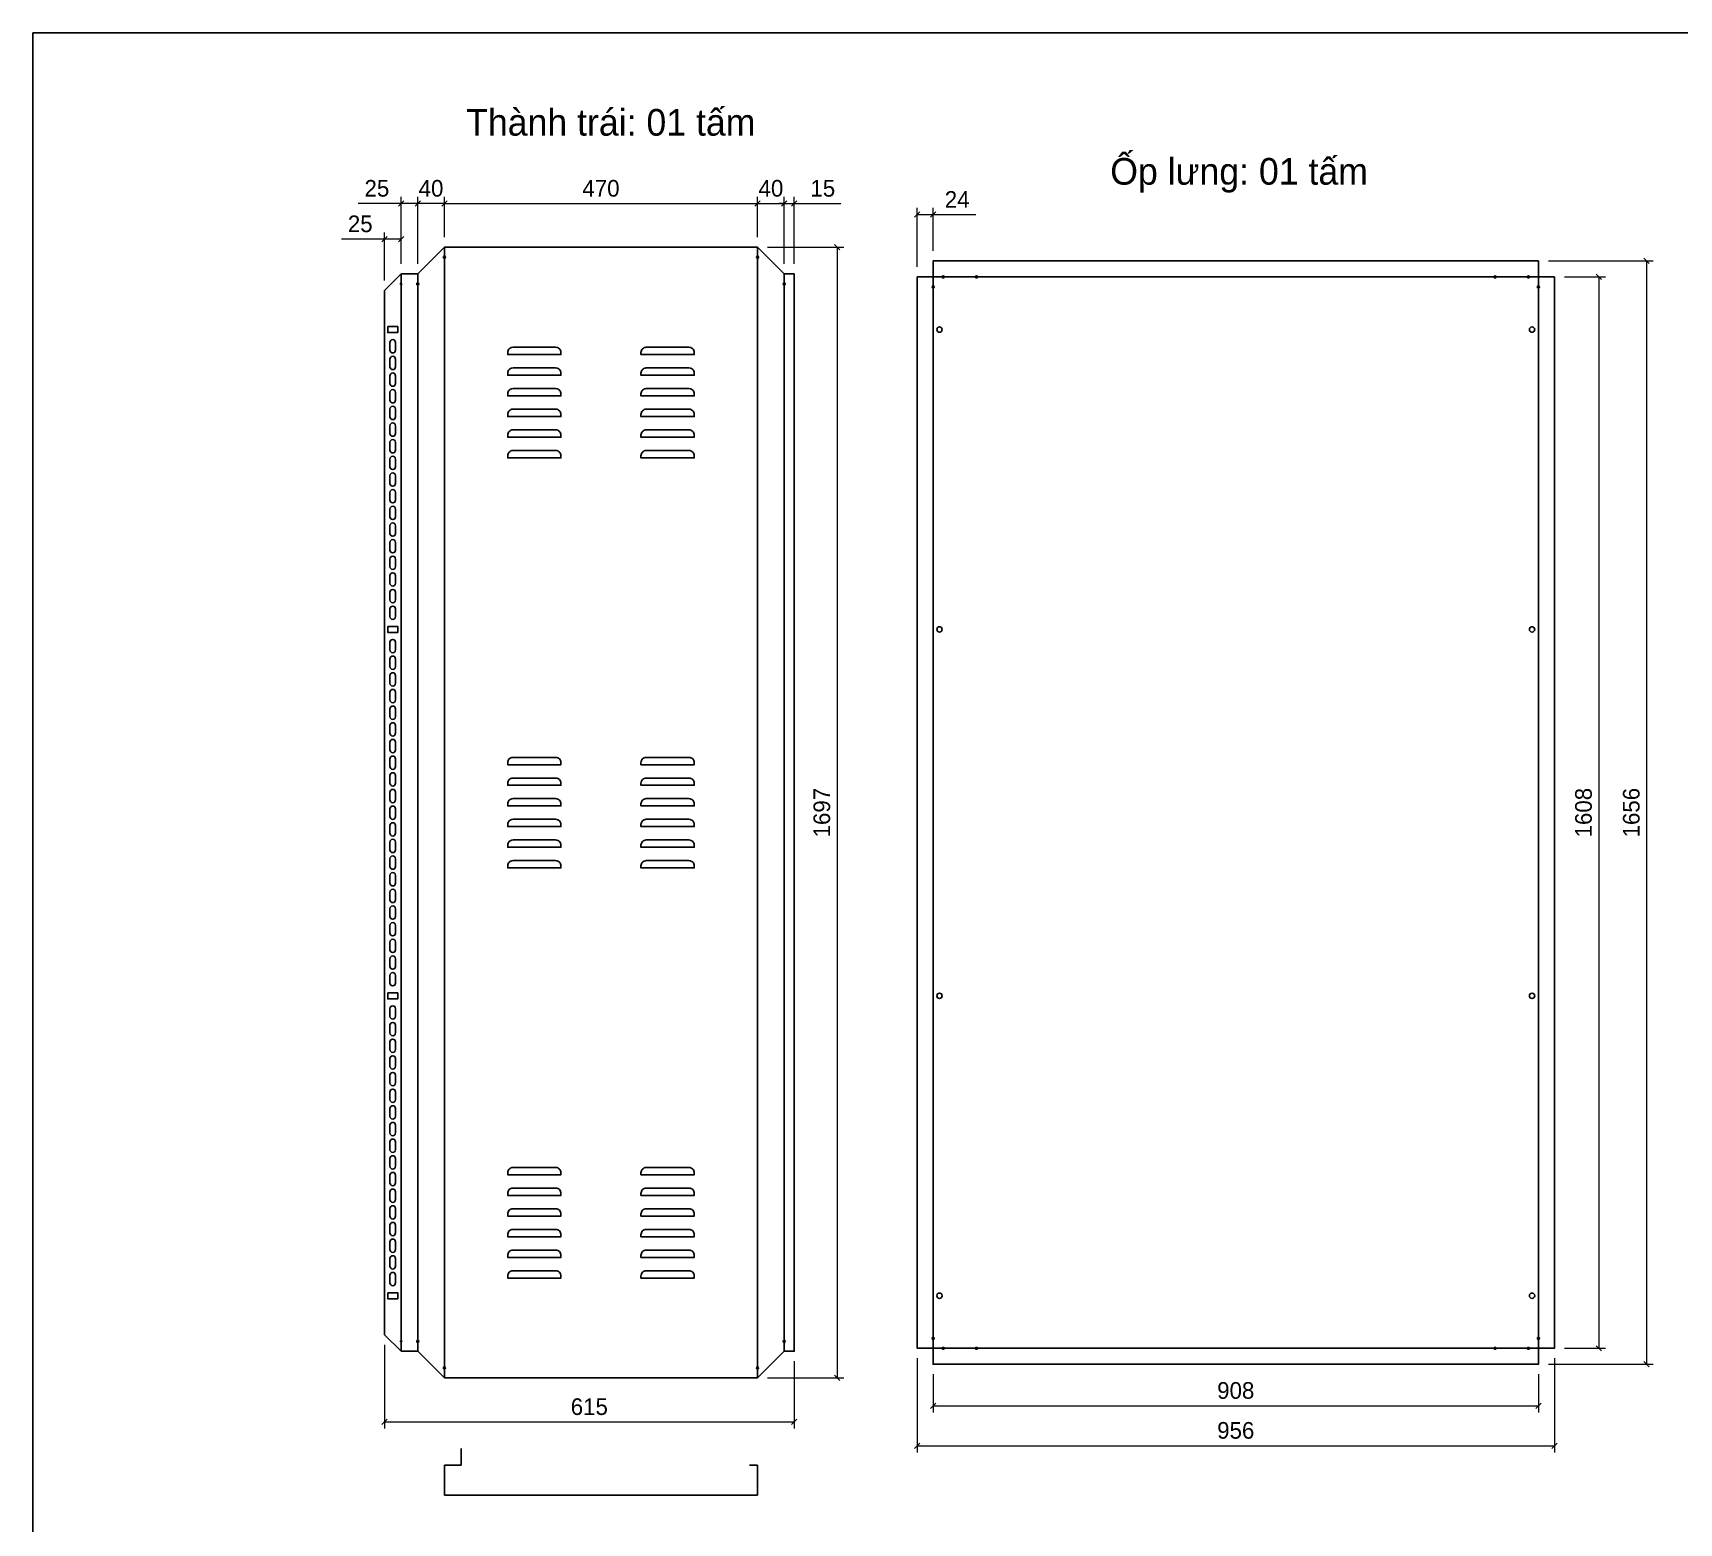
# Model space of a CAD drawing. Header units: millimetres. Extents: x 0 to 5940, y 0 to 4200.
# Drawn here: x 0 to 2470, y 1963 to 4200 of the extents above; entities that cross this region are included whole.
import ezdxf
from ezdxf.enums import TextEntityAlignment as Align

# ---------------------------------------------------------------- set-up
doc = ezdxf.new("R2010")
doc.units = ezdxf.units.MM
doc.layers.add('CNC', color=7, linetype='Continuous')
doc.layers.add('DIM', color=253, linetype='Continuous')
doc.styles.add('Tahoma (Input Text)', font='tahoma.ttf')
doc.dimstyles.new('Dim-25', dxfattribs={"dimtxt": 25, "dimasz": 8, "dimexe": 10, "dimexo": 15, "dimgap": 10, "dimtad": 1, "dimdec": 0, "dimtxsty": 'Standard', "dimblk": 'OBLIQUE', "dimcen": 10, "dimclrd": 5, "dimclre": 5, "dimclrt": 3, "dimazin": 3, "dimtfac": 1, "dimtdec": 0, "dimtmove": 0, "dimatfit": 3, "dimldrblk": 'OBLIQUE', "dimlwd": 9, "dimlwe": 9})

# ---------------------------------------------------------------- blocks, each defined once
blk = doc.blocks.new('khungtenAsean2')
at = {"color": 7}
blk.add_lwpolyline([(0, 0), (2970, 0), (2970, -2100), (0, -2100)], close=True, dxfattribs=at)
at = {"color": 1, "style": 'Tahoma (Input Text)', "flags": 8}
for tag, p in [('#01', (137.1, -2021.3)), ('#03', (506.6, -2019.3)), ('#05', (1106.6, -2021.3)), ('#07', (1834.7, -2021.3)), ('#09', (2146.7, -2021.3)), ('#02', (98.5, -2081.3)), ('#04', (486.1, -2081.3)), ('#06', (1065.3, -2081.3)), ('#08', (1817.4, -2081.3)), ('#10', (2146.7, -2081.3))]:
    blk.add_attdef(tag, p, '', height=25, dxfattribs=at)
blk.add_attdef('#11', text='', height=25, dxfattribs=at).set_placement((2915, -2067.3), align=Align.CENTER)
blk = doc.blocks.new('*D1')
at = {"color": 0, "linetype": 'ByBlock', "lineweight": -2}
for p, q in [((1210.6, 3874.2), (1202.6, 3882.2)), ((1202.6, 2185.2), (1210.6, 2177.2))]:
    blk.add_line(p, q, dxfattribs=at)
at = {"layer": 'Defpoints', "color": 0, "transparency": 16777216}
for p in [(1087.3, 3878.2), (1087.3, 2181.2), (1206.6, 2181.2)]:
    blk.add_point(p, dxfattribs=at)
at = {"layer": 'DIM', "color": 5, "lineweight": 9, "transparency": 16777216}
for p, q in [((1102.3, 3878.2), (1216.6, 3878.2)), ((1206.6, 3878.2), (1206.6, 2181.2)), ((1102.3, 2181.2), (1216.6, 2181.2))]:
    blk.add_line(p, q, dxfattribs=at)
at = {"layer": 'DIM', "color": 3, "transparency": 16777216, "insert": (1183.8, 3029.7), "char_height": 25, "attachment_point": 5, "rotation": 90}
blk.add_mtext('1697', dxfattribs=at)
blk = doc.blocks.new('_Oblique')
at = {"color": 0, "linetype": 'ByBlock', "lineweight": -2}
blk.add_line((-0.5, -0.5), (0.5, 0.5), dxfattribs=at)
blk = doc.blocks.new('*D2')
at = {"color": 0, "linetype": 'ByBlock', "lineweight": -2}
for p, q in [((621.3, 3947.9), (613.3, 3939.9)), ((1083.3, 3939.9), (1091.3, 3947.9))]:
    blk.add_line(p, q, dxfattribs=at)
at = {"layer": 'Defpoints', "color": 0, "transparency": 16777216}
for p in [(1087.3, 3943.9), (617.3, 3878.2), (1087.3, 3878.2)]:
    blk.add_point(p, dxfattribs=at)
at = {"layer": 'DIM', "color": 5, "lineweight": 9, "transparency": 16777216}
for p, q in [((617.3, 3893.2), (617.3, 3953.9)), ((1087.3, 3893.2), (1087.3, 3953.9)), ((617.3, 3943.9), (1087.3, 3943.9))]:
    blk.add_line(p, q, dxfattribs=at)
at = {"layer": 'DIM', "color": 3, "transparency": 16777216, "insert": (852.3, 3966.6), "char_height": 25, "attachment_point": 5}
blk.add_mtext('470', dxfattribs=at)
blk = doc.blocks.new('*D3')
at = {"color": 0, "linetype": 'ByBlock', "lineweight": -2}
for p, q in [((1091.3, 3947.9), (1083.3, 3939.9)), ((1123.3, 3939.9), (1131.3, 3947.9))]:
    blk.add_line(p, q, dxfattribs=at)
at = {"layer": 'Defpoints', "color": 0, "transparency": 16777216}
for p in [(1127.3, 3943.9), (1087.3, 3878.2), (1127.3, 3838.2)]:
    blk.add_point(p, dxfattribs=at)
at = {"layer": 'DIM', "color": 5, "lineweight": 9, "transparency": 16777216}
for p, q in [((1087.3, 3893.2), (1087.3, 3953.9)), ((1127.3, 3853.2), (1127.3, 3953.9)), ((1087.3, 3943.9), (1127.3, 3943.9))]:
    blk.add_line(p, q, dxfattribs=at)
at = {"layer": 'DIM', "color": 3, "transparency": 16777216, "insert": (1107.3, 3966.6), "char_height": 25, "attachment_point": 5}
blk.add_mtext('40', dxfattribs=at)
blk = doc.blocks.new('*D4')
at = {"color": 0, "linetype": 'ByBlock', "lineweight": -2}
for p, q in [((1123.3, 3939.9), (1131.3, 3947.9)), ((1146.3, 3947.9), (1138.3, 3939.9))]:
    blk.add_line(p, q, dxfattribs=at)
at = {"layer": 'Defpoints', "color": 0, "transparency": 16777216}
for p in [(1142.3, 3943.9), (1127.3, 3838.2), (1142.3, 3838.2)]:
    blk.add_point(p, dxfattribs=at)
at = {"layer": 'DIM', "color": 5, "lineweight": 9, "transparency": 16777216}
for p, q in [((1127.3, 3853.2), (1127.3, 3953.9)), ((1142.3, 3853.2), (1142.3, 3953.9)), ((1127.3, 3943.9), (1119.3, 3943.9)), ((1127.3, 3943.9), (1142.3, 3943.9)), ((1142.3, 3943.9), (1212, 3943.9))]:
    blk.add_line(p, q, dxfattribs=at)
at = {"layer": 'DIM', "color": 3, "transparency": 16777216, "insert": (1185.1, 3966.6), "char_height": 25, "attachment_point": 5}
blk.add_mtext('15', dxfattribs=at)
blk = doc.blocks.new('*D5')
at = {"color": 0, "linetype": 'ByBlock', "lineweight": -2}
for p, q in [((531.3, 2119.3), (523.3, 2111.3)), ((1138.3, 2111.3), (1146.3, 2119.3))]:
    blk.add_line(p, q, dxfattribs=at)
at = {"layer": 'Defpoints', "color": 0, "transparency": 16777216}
for p in [(527.3, 2246.2), (1142.3, 2221.2), (1142.3, 2115.3)]:
    blk.add_point(p, dxfattribs=at)
at = {"layer": 'DIM', "color": 5, "lineweight": 9, "transparency": 16777216}
for p, q in [((527.3, 2231.2), (527.3, 2105.3)), ((1142.3, 2206.2), (1142.3, 2105.3)), ((527.3, 2115.3), (1142.3, 2115.3))]:
    blk.add_line(p, q, dxfattribs=at)
at = {"layer": 'DIM', "color": 3, "transparency": 16777216, "insert": (834.8, 2138), "char_height": 25, "attachment_point": 5}
blk.add_mtext('615', dxfattribs=at)
blk = doc.blocks.new('*D6')
at = {"color": 0, "linetype": 'ByBlock', "lineweight": -2}
for p, q in [((581.3, 3947.9), (573.3, 3939.9)), ((613.3, 3939.9), (621.3, 3947.9))]:
    blk.add_line(p, q, dxfattribs=at)
at = {"layer": 'Defpoints', "color": 0, "transparency": 16777216}
for p in [(577.3, 3943.9), (617.3, 3878.2), (577.3, 3838.2)]:
    blk.add_point(p, dxfattribs=at)
at = {"layer": 'DIM', "color": 5, "lineweight": 9, "transparency": 16777216}
for p, q in [((577.3, 3853.2), (577.3, 3953.9)), ((617.3, 3893.2), (617.3, 3953.9)), ((617.3, 3943.9), (577.3, 3943.9))]:
    blk.add_line(p, q, dxfattribs=at)
at = {"layer": 'DIM', "color": 3, "transparency": 16777216, "insert": (597.3, 3966.6), "char_height": 25, "attachment_point": 5}
blk.add_mtext('40', dxfattribs=at)
blk = doc.blocks.new('f3daunguoc')
at = {"layer": 'CNC', "color": 2, "lineweight": -3}
blk.add_circle((0, 0), 1.5, dxfattribs=at)
blk = doc.blocks.new('f2dauxuoi')
at = {"layer": 'CNC', "color": 2, "lineweight": -3}
blk.add_circle((0, 0), 1, dxfattribs=at)
blk = doc.blocks.new('*D7')
at = {"color": 0, "linetype": 'ByBlock', "lineweight": -2}
for p, q in [((556.3, 3947.9), (548.3, 3939.9)), ((573.3, 3939.9), (581.3, 3947.9))]:
    blk.add_line(p, q, dxfattribs=at)
at = {"layer": 'Defpoints', "color": 0, "transparency": 16777216}
for p in [(552.3, 3943.9), (552.3, 3838.2), (577.3, 3838.2)]:
    blk.add_point(p, dxfattribs=at)
at = {"layer": 'DIM', "color": 5, "lineweight": 9, "transparency": 16777216}
for p, q in [((552.3, 3853.2), (552.3, 3953.9)), ((577.3, 3853.2), (577.3, 3953.9)), ((552.3, 3943.9), (487.9, 3943.9)), ((577.3, 3943.9), (552.3, 3943.9))]:
    blk.add_line(p, q, dxfattribs=at)
at = {"layer": 'DIM', "color": 3, "transparency": 16777216, "insert": (516.1, 3966.6), "char_height": 25, "attachment_point": 5}
blk.add_mtext('25', dxfattribs=at)
blk = doc.blocks.new('*D8')
at = {"color": 0, "linetype": 'ByBlock', "lineweight": -2}
for p, q in [((531.3, 3894.5), (523.3, 3886.5)), ((548.3, 3886.5), (556.3, 3894.5))]:
    blk.add_line(p, q, dxfattribs=at)
at = {"layer": 'Defpoints', "color": 0, "transparency": 16777216}
for p in [(527.3, 3890.5), (552.3, 3838.2), (527.3, 3813.2)]:
    blk.add_point(p, dxfattribs=at)
at = {"layer": 'DIM', "color": 5, "lineweight": 9, "transparency": 16777216}
for p, q in [((527.3, 3890.5), (462.9, 3890.5)), ((527.3, 3828.2), (527.3, 3900.5)), ((552.3, 3890.5), (527.3, 3890.5)), ((552.3, 3853.2), (552.3, 3900.5))]:
    blk.add_line(p, q, dxfattribs=at)
at = {"layer": 'DIM', "color": 3, "transparency": 16777216, "insert": (491.1, 3913.3), "char_height": 25, "attachment_point": 5}
blk.add_mtext('25', dxfattribs=at)
blk = doc.blocks.new('ovan8.5x20')
at = {"layer": 'CNC', "color": 2, "lineweight": -3}
for p, q in [((5.7, 4.2), (-5.8, 4.2)), ((-5.8, -4.2), (5.7, -4.2))]:
    blk.add_line(p, q, dxfattribs=at)
for centre, start, end in [((-5.8, 0), 90, 270), ((5.7, 0), 270, 90)]:
    blk.add_arc(centre, 4.25, start, end, dxfattribs=at)
blk = doc.blocks.new('*D17')
at = {"color": 0, "linetype": 'ByBlock', "lineweight": -2}
for p, q in [((2353.4, 3829.7), (2345.4, 3837.7)), ((2345.4, 2229.7), (2353.4, 2221.7))]:
    blk.add_line(p, q, dxfattribs=at)
at = {"layer": 'Defpoints', "color": 0, "transparency": 16777216}
for p in [(2282.7, 3833.7), (2282.7, 2225.7), (2349.4, 2225.7)]:
    blk.add_point(p, dxfattribs=at)
at = {"layer": 'DIM', "color": 5, "lineweight": 9, "transparency": 16777216}
for p, q in [((2297.7, 3833.7), (2359.4, 3833.7)), ((2349.4, 3833.7), (2349.4, 2225.7)), ((2297.7, 2225.7), (2359.4, 2225.7))]:
    blk.add_line(p, q, dxfattribs=at)
at = {"layer": 'DIM', "color": 3, "transparency": 16777216, "insert": (2326.6, 3029.7), "char_height": 25, "attachment_point": 5, "rotation": 90}
blk.add_mtext('1608', dxfattribs=at)
blk = doc.blocks.new('*D18')
at = {"color": 0, "linetype": 'ByBlock', "lineweight": -2}
for p, q in [((2425.1, 3853.7), (2417.1, 3861.7)), ((2417.1, 2205.7), (2425.1, 2197.7))]:
    blk.add_line(p, q, dxfattribs=at)
at = {"layer": 'Defpoints', "color": 0, "transparency": 16777216}
for p in [(2258.7, 3857.7), (2258.7, 2201.7), (2421.1, 2201.7)]:
    blk.add_point(p, dxfattribs=at)
at = {"layer": 'DIM', "color": 5, "lineweight": 9, "transparency": 16777216}
for p, q in [((2273.7, 3857.7), (2431.1, 3857.7)), ((2421.1, 3857.7), (2421.1, 2201.7)), ((2273.7, 2201.7), (2431.1, 2201.7))]:
    blk.add_line(p, q, dxfattribs=at)
at = {"layer": 'DIM', "color": 3, "transparency": 16777216, "insert": (2398.3, 3029.7), "char_height": 25, "attachment_point": 5, "rotation": 90}
blk.add_mtext('1656', dxfattribs=at)
blk = doc.blocks.new('*D19')
at = {"color": 0, "linetype": 'ByBlock', "lineweight": -2}
for p, q in [((1354.7, 2143.5), (1346.7, 2135.5)), ((2254.7, 2135.5), (2262.7, 2143.5))]:
    blk.add_line(p, q, dxfattribs=at)
at = {"layer": 'Defpoints', "color": 0, "transparency": 16777216}
for p in [(1350.7, 2201.7), (2258.7, 2201.7), (2258.7, 2139.5)]:
    blk.add_point(p, dxfattribs=at)
at = {"layer": 'DIM', "color": 5, "lineweight": 9, "transparency": 16777216}
for p, q in [((1350.7, 2186.7), (1350.7, 2129.5)), ((2258.7, 2186.7), (2258.7, 2129.5)), ((1350.7, 2139.5), (2258.7, 2139.5))]:
    blk.add_line(p, q, dxfattribs=at)
at = {"layer": 'DIM', "color": 3, "transparency": 16777216, "insert": (1804.7, 2162.3), "char_height": 25, "attachment_point": 5}
blk.add_mtext('908', dxfattribs=at)
blk = doc.blocks.new('*D20')
at = {"color": 0, "linetype": 'ByBlock', "lineweight": -2}
for p, q in [((1330.7, 2083.6), (1322.7, 2075.6)), ((2278.7, 2075.6), (2286.7, 2083.6))]:
    blk.add_line(p, q, dxfattribs=at)
at = {"layer": 'Defpoints', "color": 0, "transparency": 16777216}
for p in [(1326.7, 2225.7), (2282.7, 2225.7), (2282.7, 2079.6)]:
    blk.add_point(p, dxfattribs=at)
at = {"layer": 'DIM', "color": 5, "lineweight": 9, "transparency": 16777216}
for p, q in [((1326.7, 2210.7), (1326.7, 2069.6)), ((2282.7, 2210.7), (2282.7, 2069.6)), ((1326.7, 2079.6), (2282.7, 2079.6))]:
    blk.add_line(p, q, dxfattribs=at)
at = {"layer": 'DIM', "color": 3, "transparency": 16777216, "insert": (1804.7, 2102.4), "char_height": 25, "attachment_point": 5}
blk.add_mtext('956', dxfattribs=at)
blk = doc.blocks.new('*D21')
at = {"color": 0, "linetype": 'ByBlock', "lineweight": -2}
for p, q in [((1330.7, 3931.5), (1322.7, 3923.5)), ((1346.7, 3923.5), (1354.7, 3931.5))]:
    blk.add_line(p, q, dxfattribs=at)
at = {"layer": 'Defpoints', "color": 0, "transparency": 16777216}
for p in [(1350.7, 3927.5), (1350.7, 3857.7), (1326.7, 3833.7)]:
    blk.add_point(p, dxfattribs=at)
at = {"layer": 'DIM', "color": 5, "lineweight": 9, "transparency": 16777216}
for p, q in [((1326.7, 3848.7), (1326.7, 3937.5)), ((1326.7, 3927.5), (1350.7, 3927.5)), ((1350.7, 3872.7), (1350.7, 3937.5)), ((1350.7, 3927.5), (1414.8, 3927.5))]:
    blk.add_line(p, q, dxfattribs=at)
at = {"layer": 'DIM', "color": 3, "transparency": 16777216, "insert": (1386.7, 3950), "char_height": 25, "attachment_point": 5}
blk.add_mtext('24', dxfattribs=at)

msp = doc.modelspace()

# ---------------------------------------------------------------- linework, layer by layer
at = {"color": 7}
for p, q in [((577.3, 3838.2), (617.3, 3878.2)), ((617.3, 3878.2), (617.3, 2181.2)), ((1087.3, 3878.2), (1087.3, 2181.2)), ((1087.3, 3878.2), (1127.3, 3838.2)), ((552.3, 3838.2), (527.3, 3813.2)), ((552.3, 3838.2), (552.3, 2221.2)), ((577.3, 3838.2), (577.3, 2221.2)), ((1127.3, 3838.2), (1127.3, 2221.2)), ((527.3, 3813.2), (527.3, 2246.2)), ((552.3, 2221.2), (527.3, 2246.2)), ((577.3, 2221.2), (617.3, 2181.2)), ((1087.3, 2181.2), (1127.3, 2221.2)), ((642.3, 2050.4), (642.3, 2075.4)), ((617.3, 2005.4), (617.3, 2050.4)), ((617.3, 2050.4), (642.3, 2050.4)), ((1087.3, 2050.4), (1075.3, 2050.4)), ((1087.3, 2005.4), (1087.3, 2050.4)), ((617.3, 2005.4), (1087.3, 2005.4))]:
    msp.add_line(p, q, dxfattribs=at)
for points in [[(617.3, 3878.2), (1087.3, 3878.2)], [(2258.7, 3833.7), (2282.7, 3833.7), (2282.7, 2225.7), (2258.7, 2225.7), (2258.7, 2201.7), (1350.7, 2201.7), (1350.7, 2225.7), (1326.7, 2225.7), (1326.7, 3833.7), (1350.7, 3833.7), (1350.7, 3857.7), (2258.7, 3857.7), (2258.7, 3833.7)], [(552.3, 3838.2), (577.3, 3838.2)], [(1127.3, 3838.2), (1142.3, 3838.2), (1142.3, 2221.2), (1127.3, 2221.2)], [(577.3, 2221.2), (552.3, 2221.2)], [(1087.3, 2181.2), (617.3, 2181.2)]]:
    msp.add_lwpolyline(points, dxfattribs=at)
msp.add_lwpolyline([(2258.7, 3833.7), (2258.7, 2225.7), (1350.7, 2225.7), (1350.7, 3833.7)], close=True, dxfattribs=at)
at = {"color": 2}
for points in [[(532.3, 3759.2), (547.3, 3759.2), (547.3, 3750.2), (532.3, 3750.2)], [(532.3, 3309.2), (547.3, 3309.2), (547.3, 3300.2), (532.3, 3300.2)], [(532.3, 2759.2), (547.3, 2759.2), (547.3, 2750.2), (532.3, 2750.2)], [(532.3, 2309.2), (547.3, 2309.2), (547.3, 2300.2), (532.3, 2300.2)]]:
    msp.add_lwpolyline(points, close=True, dxfattribs=at)
for points in [[(784.3, 3728.2), (720.3, 3728.2, 0.414214), (712.3, 3720.2), (712.3, 3717.2), (792.3, 3717.2), (792.3, 3720.2, 0.414214)], [(920.3, 3728.2), (984.3, 3728.2, -0.414214), (992.3, 3720.2), (992.3, 3717.2), (912.3, 3717.2), (912.3, 3720.2, -0.414214)], [(784.3, 3697.2), (720.3, 3697.2, 0.414214), (712.3, 3689.2), (712.3, 3686.2), (792.3, 3686.2), (792.3, 3689.2, 0.414214)], [(920.3, 3697.2), (984.3, 3697.2, -0.414214), (992.3, 3689.2), (992.3, 3686.2), (912.3, 3686.2), (912.3, 3689.2, -0.414214)], [(784.3, 3666.2), (720.3, 3666.2, 0.414214), (712.3, 3658.2), (712.3, 3655.2), (792.3, 3655.2), (792.3, 3658.2, 0.414214)], [(920.3, 3666.2), (984.3, 3666.2, -0.414214), (992.3, 3658.2), (992.3, 3655.2), (912.3, 3655.2), (912.3, 3658.2, -0.414214)], [(784.3, 3635.2), (720.3, 3635.2, 0.414214), (712.3, 3627.2), (712.3, 3624.2), (792.3, 3624.2), (792.3, 3627.2, 0.414214)], [(920.3, 3635.2), (984.3, 3635.2, -0.414214), (992.3, 3627.2), (992.3, 3624.2), (912.3, 3624.2), (912.3, 3627.2, -0.414214)], [(784.3, 3604.2), (720.3, 3604.2, 0.414214), (712.3, 3596.2), (712.3, 3593.2), (792.3, 3593.2), (792.3, 3596.2, 0.414214)], [(920.3, 3604.2), (984.3, 3604.2, -0.414214), (992.3, 3596.2), (992.3, 3593.2), (912.3, 3593.2), (912.3, 3596.2, -0.414214)], [(784.3, 3573.2), (720.3, 3573.2, 0.414214), (712.3, 3565.2), (712.3, 3562.2), (792.3, 3562.2), (792.3, 3565.2, 0.414214)], [(920.3, 3573.2), (984.3, 3573.2, -0.414214), (992.3, 3565.2), (992.3, 3562.2), (912.3, 3562.2), (912.3, 3565.2, -0.414214)], [(784.3, 3112.7), (720.3, 3112.7, 0.414214), (712.3, 3104.7), (712.3, 3101.7), (792.3, 3101.7), (792.3, 3104.7, 0.414214)], [(920.3, 3112.7), (984.3, 3112.7, -0.414214), (992.3, 3104.7), (992.3, 3101.7), (912.3, 3101.7), (912.3, 3104.7, -0.414214)], [(784.3, 3081.7), (720.3, 3081.7, 0.414214), (712.3, 3073.7), (712.3, 3070.7), (792.3, 3070.7), (792.3, 3073.7, 0.414214)], [(920.3, 3081.7), (984.3, 3081.7, -0.414214), (992.3, 3073.7), (992.3, 3070.7), (912.3, 3070.7), (912.3, 3073.7, -0.414214)], [(784.3, 3050.7), (720.3, 3050.7, 0.414214), (712.3, 3042.7), (712.3, 3039.7), (792.3, 3039.7), (792.3, 3042.7, 0.414214)], [(920.3, 3050.7), (984.3, 3050.7, -0.414214), (992.3, 3042.7), (992.3, 3039.7), (912.3, 3039.7), (912.3, 3042.7, -0.414214)], [(784.3, 3019.7), (720.3, 3019.7, 0.414214), (712.3, 3011.7), (712.3, 3008.7), (792.3, 3008.7), (792.3, 3011.7, 0.414214)], [(920.3, 3019.7), (984.3, 3019.7, -0.414214), (992.3, 3011.7), (992.3, 3008.7), (912.3, 3008.7), (912.3, 3011.7, -0.414214)], [(784.3, 2988.7), (720.3, 2988.7, 0.414214), (712.3, 2980.7), (712.3, 2977.7), (792.3, 2977.7), (792.3, 2980.7, 0.414214)], [(920.3, 2988.7), (984.3, 2988.7, -0.414214), (992.3, 2980.7), (992.3, 2977.7), (912.3, 2977.7), (912.3, 2980.7, -0.414214)], [(784.3, 2957.7), (720.3, 2957.7, 0.414214), (712.3, 2949.7), (712.3, 2946.7), (792.3, 2946.7), (792.3, 2949.7, 0.414214)], [(920.3, 2957.7), (984.3, 2957.7, -0.414214), (992.3, 2949.7), (992.3, 2946.7), (912.3, 2946.7), (912.3, 2949.7, -0.414214)], [(784.3, 2497.2), (720.3, 2497.2, 0.414214), (712.3, 2489.2), (712.3, 2486.2), (792.3, 2486.2), (792.3, 2489.2, 0.414214)], [(920.3, 2497.2), (984.3, 2497.2, -0.414214), (992.3, 2489.2), (992.3, 2486.2), (912.3, 2486.2), (912.3, 2489.2, -0.414214)], [(784.3, 2466.2), (720.3, 2466.2, 0.414214), (712.3, 2458.2), (712.3, 2455.2), (792.3, 2455.2), (792.3, 2458.2, 0.414214)], [(920.3, 2466.2), (984.3, 2466.2, -0.414214), (992.3, 2458.2), (992.3, 2455.2), (912.3, 2455.2), (912.3, 2458.2, -0.414214)], [(784.3, 2435.2), (720.3, 2435.2, 0.414214), (712.3, 2427.2), (712.3, 2424.2), (792.3, 2424.2), (792.3, 2427.2, 0.414214)], [(920.3, 2435.2), (984.3, 2435.2, -0.414214), (992.3, 2427.2), (992.3, 2424.2), (912.3, 2424.2), (912.3, 2427.2, -0.414214)], [(784.3, 2404.2), (720.3, 2404.2, 0.414214), (712.3, 2396.2), (712.3, 2393.2), (792.3, 2393.2), (792.3, 2396.2, 0.414214)], [(920.3, 2404.2), (984.3, 2404.2, -0.414214), (992.3, 2396.2), (992.3, 2393.2), (912.3, 2393.2), (912.3, 2396.2, -0.414214)], [(784.3, 2373.2), (720.3, 2373.2, 0.414214), (712.3, 2365.2), (712.3, 2362.2), (792.3, 2362.2), (792.3, 2365.2, 0.414214)], [(920.3, 2373.2), (984.3, 2373.2, -0.414214), (992.3, 2365.2), (992.3, 2362.2), (912.3, 2362.2), (912.3, 2365.2, -0.414214)], [(784.3, 2342.2), (720.3, 2342.2, 0.414214), (712.3, 2334.2), (712.3, 2331.2), (792.3, 2331.2), (792.3, 2334.2, 0.414214)], [(920.3, 2342.2), (984.3, 2342.2, -0.414214), (992.3, 2334.2), (992.3, 2331.2), (912.3, 2331.2), (912.3, 2334.2, -0.414214)]]:
    msp.add_lwpolyline(points, format="xyb", close=True, dxfattribs=at)
for centre in [(1360.2, 3754.7), (2249.2, 3754.7), (1360.2, 3304.7), (2249.2, 3304.7), (1360.2, 2754.7), (2249.2, 2754.7), (1360.2, 2304.7), (2249.2, 2304.7)]:
    msp.add_circle(centre, 4, dxfattribs=at)

# ---------------------------------------------------------------- block references
at = {"color": 7, "xscale": 2, "yscale": 2, "zscale": 2}
msp.add_blockref('khungtenAsean2', (0, 4200), dxfattribs=at)
at = {"lineweight": -3, "xscale": -1, "rotation": 180}
for name, p in [('f3daunguoc', (617.3, 3863.2)), ('f3daunguoc', (1087.3, 3863.2)), ('f3daunguoc', (1365.7, 3833.7)), ('f3daunguoc', (1415.7, 3833.7)), ('f3daunguoc', (577.3, 3823.2)), ('f3daunguoc', (1127.3, 3823.2)), ('f3daunguoc', (1350.7, 3818.7)), ('f2dauxuoi', (552.3, 2236.2))]:
    msp.add_blockref(name, p, dxfattribs=at)
at = {"lineweight": -3, "rotation": 180}
for p in [(2193.7, 3833.7), (2243.7, 3833.7), (2258.7, 3818.7)]:
    msp.add_blockref('f3daunguoc', p, dxfattribs=at)
at = {"lineweight": -3}
for name, p in [('f2dauxuoi', (552.3, 3823.2)), ('f3daunguoc', (577.3, 2236.2)), ('f3daunguoc', (1127.3, 2236.2)), ('f3daunguoc', (1350.7, 2240.7)), ('f3daunguoc', (1365.7, 2225.7)), ('f3daunguoc', (1415.7, 2225.7)), ('f3daunguoc', (617.3, 2196.2)), ('f3daunguoc', (1087.3, 2196.2))]:
    msp.add_blockref(name, p, dxfattribs=at)
at = {"lineweight": -3, "xscale": -1}
for p in [(2193.7, 2225.7), (2243.7, 2225.7), (2258.7, 2240.7)]:
    msp.add_blockref('f3daunguoc', p, dxfattribs=at)
at = {"layer": 'CNC', "lineweight": -3, "rotation": 90}
for p in [(539.8, 3729.7), (539.8, 3704.7), (539.8, 3679.7), (539.8, 3654.7), (539.8, 3629.7), (539.8, 3604.7), (539.8, 3579.7), (539.8, 3554.7), (539.8, 3529.7), (539.8, 3504.7), (539.8, 3479.7), (539.8, 3454.7), (539.8, 3429.7), (539.8, 3404.7), (539.8, 3379.7), (539.8, 3354.7), (539.8, 3329.7), (539.8, 3279.7), (539.8, 3254.7), (539.8, 3229.7), (539.8, 3204.7), (539.8, 3179.7), (539.8, 3154.7), (539.8, 3129.7), (539.8, 3104.7), (539.8, 3079.7), (539.8, 3054.7), (539.8, 3029.7), (539.8, 3004.7)]:
    msp.add_blockref('ovan8.5x20', p, dxfattribs=at)
at = {"layer": 'CNC', "lineweight": -3, "xscale": -1, "rotation": 90}
for p in [(539.8, 2979.7), (539.8, 2954.7), (539.8, 2929.7), (539.8, 2904.7), (539.8, 2879.7), (539.8, 2854.7), (539.8, 2829.7), (539.8, 2804.7), (539.8, 2779.7), (539.8, 2729.7), (539.8, 2704.7), (539.8, 2679.7), (539.8, 2654.7), (539.8, 2629.7), (539.8, 2604.7), (539.8, 2579.7), (539.8, 2554.7), (539.8, 2529.7), (539.8, 2504.7), (539.8, 2479.7), (539.8, 2454.7), (539.8, 2429.7), (539.8, 2404.7), (539.8, 2379.7), (539.8, 2354.7), (539.8, 2329.7)]:
    msp.add_blockref('ovan8.5x20', p, dxfattribs=at)

# ---------------------------------------------------------------- texts
at = {"color": 7, "char_height": 40, "attachment_point": 5}
for s, insert, width in [('Thành trái: 01 tấm', (867, 4065.5), 915), ('Ốp lưng: 01 tấm', (1809.7, 3986.2), 1015)]:
    msp.add_mtext(s, dxfattribs=dict(at, insert=insert, width=width))

# ---------------------------------------------------------------- dimensions: what is measured, and where the dimension line sits
at = {"layer": 'DIM', "color": 7}
for base, p1, p2, picture, middle in [((552.3, 3943.9), (577.3, 3838.2), (552.3, 3838.2), '*D7', (516.1, 3966.6)), ((1142.3, 3943.9), (1127.3, 3838.2), (1142.3, 3838.2), '*D4', (1185.1, 3966.6)), ((1350.7, 3927.5), (1326.7, 3833.7), (1350.7, 3857.7), '*D21', (1386.7, 3950)), ((527.3, 3890.5), (552.3, 3838.2), (527.3, 3813.2), '*D8', (491.1, 3913.3)), ((1142.3, 2115.3), (527.3, 2246.2), (1142.3, 2221.2), '*D5', (834.8, 2138)), ((2282.7, 2079.6), (1326.7, 2225.7), (2282.7, 2225.7), '*D20', (1804.7, 2102.4)), ((2258.7, 2139.5), (1350.7, 2201.7), (2258.7, 2201.7), '*D19', (1804.7, 2162.3))]:
    dim = msp.add_linear_dim(base=base, p1=p1, p2=p2, dimstyle='Dim-25', dxfattribs=at)
    dim.commit()
    dim.dimension.update_dxf_attribs({"geometry": picture, "text_midpoint": middle})
for base, p1, p2, picture, middle in [((577.3, 3943.9), (617.3, 3878.2), (577.3, 3838.2), '*D6', (597.3, 3943.9)), ((1087.3, 3943.9), (617.3, 3878.2), (1087.3, 3878.2), '*D2', (852.3, 3943.9)), ((1127.3, 3943.9), (1087.3, 3878.2), (1127.3, 3838.2), '*D3', (1107.3, 3943.9))]:
    dim = msp.add_linear_dim(base=base, p1=p1, p2=p2, dimstyle='Dim-25', dxfattribs=at)
    dim.commit()
    dim.dimension.update_dxf_attribs({"geometry": picture, "text_midpoint": middle, "dimtype": 160})
for base, p1, p2, picture, middle in [((1206.6, 2181.2), (1087.3, 3878.2), (1087.3, 2181.2), '*D1', (1183.8, 3029.7)), ((2421.1, 2201.7), (2258.7, 3857.7), (2258.7, 2201.7), '*D18', (2398.3, 3029.7)), ((2349.4, 2225.7), (2282.7, 3833.7), (2282.7, 2225.7), '*D17', (2326.6, 3029.7))]:
    dim = msp.add_linear_dim(base=base, p1=p1, p2=p2, angle=90, dimstyle='Dim-25', dxfattribs=at)
    dim.commit()
    dim.dimension.update_dxf_attribs({"geometry": picture, "text_midpoint": middle})

doc.saveas('drawing.dxf')
